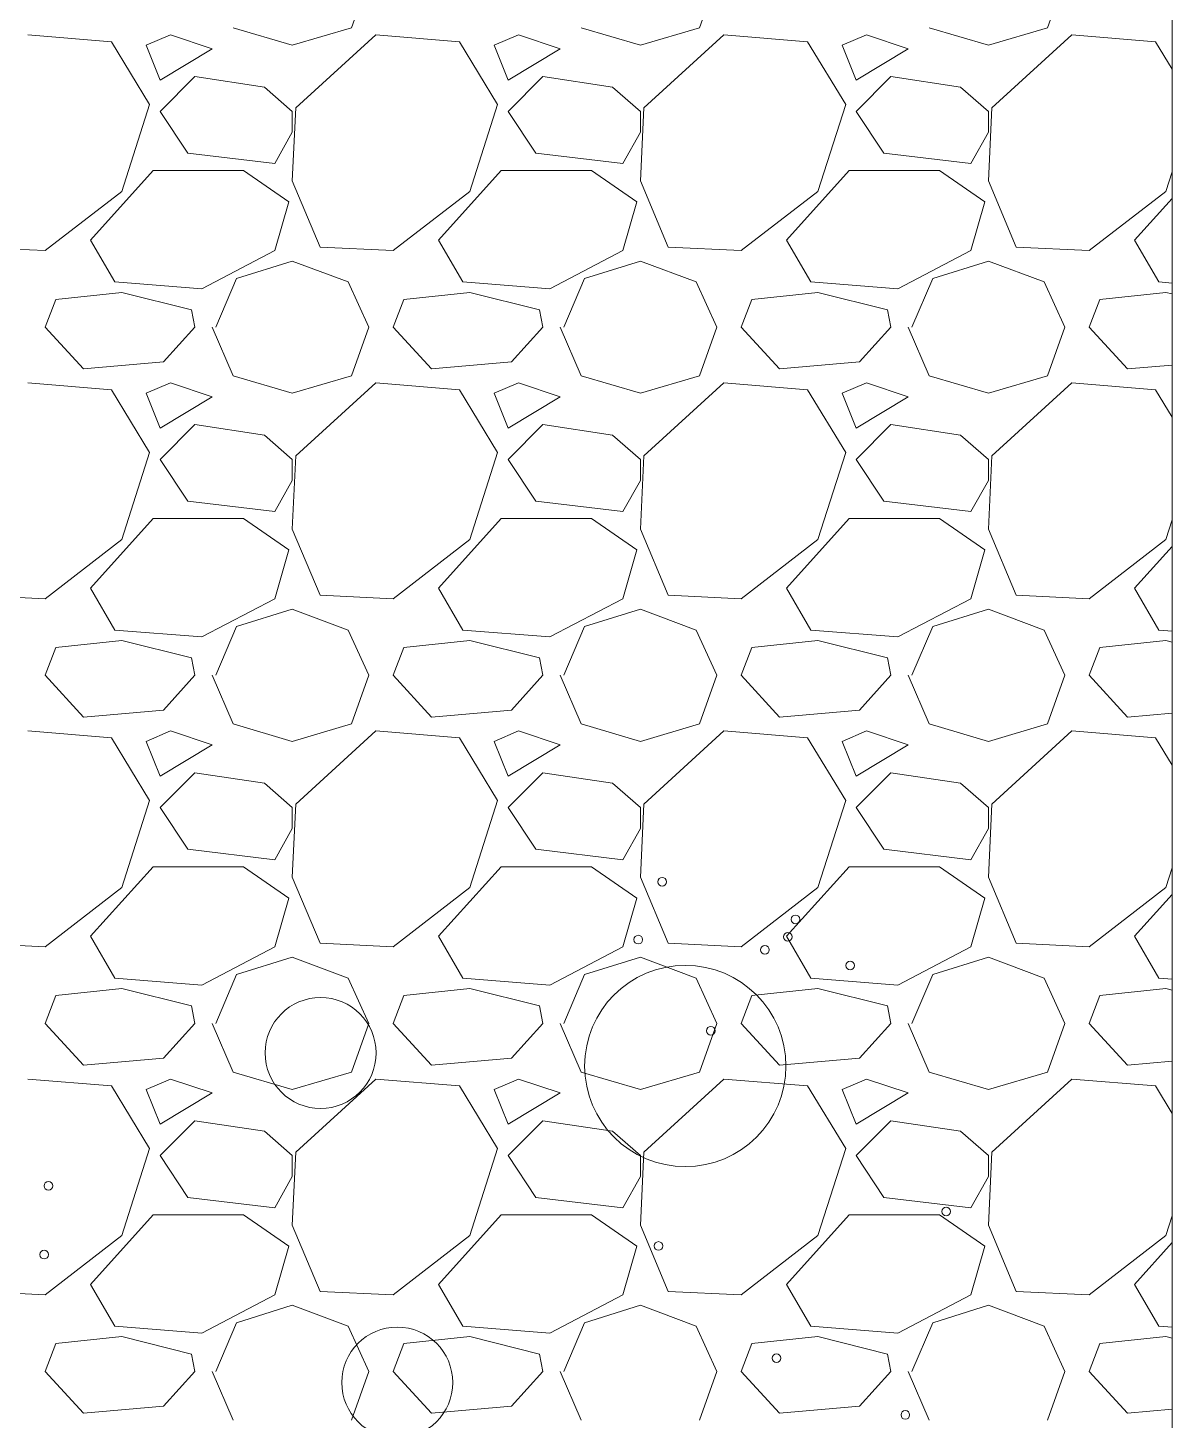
# Model space of a CAD drawing. Header units: millimetres. Extents: x 19901 to 59163, y 13732 to 30178.
# Drawn here: x 38024.1 to 38065.8, y 26975.6 to 27026.4 of the extents above; entities that cross this region are included whole.
import ezdxf

# ---------------------------------------------------------------- set-up
doc = ezdxf.new("R2010")
doc.units = ezdxf.units.MM
for name, color, linetype, lineweight in [('A-FURN', 8, 'Continuous', 13), ('Vegetazione', 53, 'Continuous', 9), ('Verde', 86, 'Continuous', 5), ('Wall', 255, 'Continuous', 20)]:
    doc.layers.add(name, color=color, linetype=linetype, lineweight=lineweight)

msp = doc.modelspace()

# ---------------------------------------------------------------- linework, layer by layer
at = {"layer": 'A-FURN', "linetype": 'Continuous'}
for p, q in [((38035.87, 27026.382), (38036.505, 27028.16)), ((38048.57, 27026.382), (38049.205, 27028.16)), ((38061.27, 27026.382), (38061.905, 27028.16)), ((38027.107, 27025.874), (38024.059, 27026.128)), ((38029.266, 27026.128), (38028.377, 27025.747)), ((38030.79, 27025.62), (38029.266, 27026.128)), ((38031.552, 27026.382), (38033.711, 27025.747)), ((38033.711, 27025.747), (38035.87, 27026.382)), ((38036.759, 27026.128), (38033.838, 27023.461)), ((38039.807, 27025.874), (38036.759, 27026.128)), ((38041.966, 27026.128), (38041.077, 27025.747)), ((38043.49, 27025.62), (38041.966, 27026.128)), ((38044.252, 27026.382), (38046.411, 27025.747)), ((38046.411, 27025.747), (38048.57, 27026.382)), ((38049.459, 27026.128), (38046.538, 27023.461)), ((38052.507, 27025.874), (38049.459, 27026.128)), ((38054.666, 27026.128), (38053.777, 27025.747)), ((38056.19, 27025.62), (38054.666, 27026.128)), ((38056.952, 27026.382), (38059.111, 27025.747)), ((38059.111, 27025.747), (38061.27, 27026.382)), ((38062.159, 27026.128), (38059.238, 27023.461)), ((38065.207, 27025.874), (38062.159, 27026.128)), ((38028.504, 27023.588), (38027.107, 27025.874)), ((38028.377, 27025.747), (38028.885, 27024.477)), ((38028.885, 27024.477), (38030.79, 27025.62)), ((38041.204, 27023.588), (38039.807, 27025.874)), ((38041.077, 27025.747), (38041.585, 27024.477)), ((38041.585, 27024.477), (38043.49, 27025.62)), ((38053.904, 27023.588), (38052.507, 27025.874)), ((38053.777, 27025.747), (38054.285, 27024.477)), ((38054.285, 27024.477), (38056.19, 27025.62)), ((38065.818, 27024.874), (38065.207, 27025.874)), ((38030.155, 27024.604), (38028.885, 27023.334)), ((38032.695, 27024.223), (38030.155, 27024.604)), ((38042.855, 27024.604), (38041.585, 27023.334)), ((38045.395, 27024.223), (38042.855, 27024.604)), ((38055.555, 27024.604), (38054.285, 27023.334)), ((38058.095, 27024.223), (38055.555, 27024.604)), ((38033.711, 27023.334), (38032.695, 27024.223)), ((38046.411, 27023.334), (38045.395, 27024.223)), ((38059.111, 27023.334), (38058.095, 27024.223)), ((38027.488, 27020.413), (38028.504, 27023.588)), ((38040.188, 27020.413), (38041.204, 27023.588)), ((38052.888, 27020.413), (38053.904, 27023.588)), ((38028.885, 27023.334), (38029.901, 27021.81)), ((38033.838, 27023.461), (38033.711, 27020.794)), ((38033.711, 27022.572), (38033.711, 27023.334)), ((38041.585, 27023.334), (38042.601, 27021.81)), ((38046.538, 27023.461), (38046.411, 27020.794)), ((38046.411, 27022.572), (38046.411, 27023.334)), ((38054.285, 27023.334), (38055.301, 27021.81)), ((38059.238, 27023.461), (38059.111, 27020.794)), ((38059.111, 27022.572), (38059.111, 27023.334)), ((38033.076, 27021.429), (38033.711, 27022.572)), ((38045.776, 27021.429), (38046.411, 27022.572)), ((38058.476, 27021.429), (38059.111, 27022.572)), ((38029.901, 27021.81), (38033.076, 27021.429)), ((38042.601, 27021.81), (38045.776, 27021.429)), ((38055.301, 27021.81), (38058.476, 27021.429)), ((38026.345, 27018.635), (38028.631, 27021.175)), ((38028.631, 27021.175), (38031.933, 27021.175)), ((38031.933, 27021.175), (38033.584, 27020.032)), ((38039.045, 27018.635), (38041.331, 27021.175)), ((38041.331, 27021.175), (38044.633, 27021.175)), ((38044.633, 27021.175), (38046.284, 27020.032)), ((38051.745, 27018.635), (38054.031, 27021.175)), ((38054.031, 27021.175), (38057.333, 27021.175)), ((38057.333, 27021.175), (38058.984, 27020.032)), ((38065.588, 27020.413), (38065.818, 27021.131)), ((38033.711, 27020.794), (38034.727, 27018.381)), ((38046.411, 27020.794), (38047.427, 27018.381)), ((38059.111, 27020.794), (38060.127, 27018.381)), ((38024.694, 27018.254), (38027.488, 27020.413)), ((38033.584, 27020.032), (38033.076, 27018.254)), ((38037.394, 27018.254), (38040.188, 27020.413)), ((38046.284, 27020.032), (38045.776, 27018.254)), ((38050.094, 27018.254), (38052.888, 27020.413)), ((38058.984, 27020.032), (38058.476, 27018.254)), ((38062.794, 27018.254), (38065.588, 27020.413)), ((38064.445, 27018.635), (38065.818, 27020.16)), ((38027.234, 27017.111), (38026.345, 27018.635)), ((38039.934, 27017.111), (38039.045, 27018.635)), ((38052.634, 27017.111), (38051.745, 27018.635)), ((38065.334, 27017.111), (38064.445, 27018.635)), ((38022.027, 27018.381), (38024.694, 27018.254)), ((38033.076, 27018.254), (38030.409, 27016.857)), ((38034.727, 27018.381), (38037.394, 27018.254)), ((38045.776, 27018.254), (38043.109, 27016.857)), ((38047.427, 27018.381), (38050.094, 27018.254)), ((38058.476, 27018.254), (38055.809, 27016.857)), ((38060.127, 27018.381), (38062.794, 27018.254)), ((38031.679, 27017.238), (38033.711, 27017.873)), ((38033.711, 27017.873), (38035.743, 27017.111)), ((38044.379, 27017.238), (38046.411, 27017.873)), ((38046.411, 27017.873), (38048.443, 27017.111)), ((38057.079, 27017.238), (38059.111, 27017.873)), ((38059.111, 27017.873), (38061.143, 27017.111)), ((38030.409, 27016.857), (38027.234, 27017.111)), ((38030.917, 27015.46), (38031.679, 27017.238)), ((38035.743, 27017.111), (38036.505, 27015.46)), ((38043.109, 27016.857), (38039.934, 27017.111)), ((38043.617, 27015.46), (38044.379, 27017.238)), ((38048.443, 27017.111), (38049.205, 27015.46)), ((38055.809, 27016.857), (38052.634, 27017.111)), ((38056.317, 27015.46), (38057.079, 27017.238)), ((38061.143, 27017.111), (38061.905, 27015.46)), ((38065.818, 27017.072), (38065.334, 27017.111)), ((38024.694, 27015.46), (38025.075, 27016.476)), ((38027.488, 27016.73), (38025.075, 27016.476)), ((38030.028, 27016.095), (38027.488, 27016.73)), ((38037.394, 27015.46), (38037.775, 27016.476)), ((38040.188, 27016.73), (38037.775, 27016.476)), ((38042.728, 27016.095), (38040.188, 27016.73)), ((38050.094, 27015.46), (38050.475, 27016.476)), ((38052.888, 27016.73), (38050.475, 27016.476)), ((38055.428, 27016.095), (38052.888, 27016.73)), ((38062.794, 27015.46), (38063.175, 27016.476)), ((38065.588, 27016.73), (38063.175, 27016.476)), ((38065.818, 27016.672), (38065.588, 27016.73)), ((38030.155, 27015.46), (38030.028, 27016.095)), ((38042.855, 27015.46), (38042.728, 27016.095)), ((38055.555, 27015.46), (38055.428, 27016.095)), ((38026.091, 27013.936), (38024.694, 27015.46)), ((38030.155, 27015.46), (38029.012, 27014.19)), ((38030.79, 27015.46), (38031.552, 27013.682)), ((38035.87, 27013.682), (38036.505, 27015.46)), ((38038.791, 27013.936), (38037.394, 27015.46)), ((38042.855, 27015.46), (38041.712, 27014.19)), ((38043.49, 27015.46), (38044.252, 27013.682)), ((38048.57, 27013.682), (38049.205, 27015.46)), ((38051.491, 27013.936), (38050.094, 27015.46)), ((38055.555, 27015.46), (38054.412, 27014.19)), ((38056.19, 27015.46), (38056.952, 27013.682)), ((38061.27, 27013.682), (38061.905, 27015.46)), ((38064.191, 27013.936), (38062.794, 27015.46)), ((38029.012, 27014.19), (38026.091, 27013.936)), ((38041.712, 27014.19), (38038.791, 27013.936)), ((38054.412, 27014.19), (38051.491, 27013.936)), ((38065.818, 27014.077), (38064.191, 27013.936)), ((38027.107, 27013.174), (38024.059, 27013.428)), ((38029.266, 27013.428), (38028.377, 27013.047)), ((38030.79, 27012.92), (38029.266, 27013.428)), ((38031.552, 27013.682), (38033.711, 27013.047)), ((38033.711, 27013.047), (38035.87, 27013.682)), ((38036.759, 27013.428), (38033.838, 27010.761)), ((38039.807, 27013.174), (38036.759, 27013.428)), ((38041.966, 27013.428), (38041.077, 27013.047)), ((38043.49, 27012.92), (38041.966, 27013.428)), ((38044.252, 27013.682), (38046.411, 27013.047)), ((38046.411, 27013.047), (38048.57, 27013.682)), ((38049.459, 27013.428), (38046.538, 27010.761)), ((38052.507, 27013.174), (38049.459, 27013.428)), ((38054.666, 27013.428), (38053.777, 27013.047)), ((38056.19, 27012.92), (38054.666, 27013.428)), ((38056.952, 27013.682), (38059.111, 27013.047)), ((38059.111, 27013.047), (38061.27, 27013.682)), ((38062.159, 27013.428), (38059.238, 27010.761)), ((38065.207, 27013.174), (38062.159, 27013.428)), ((38028.504, 27010.888), (38027.107, 27013.174)), ((38028.377, 27013.047), (38028.885, 27011.777)), ((38028.885, 27011.777), (38030.79, 27012.92)), ((38041.204, 27010.888), (38039.807, 27013.174)), ((38041.077, 27013.047), (38041.585, 27011.777)), ((38041.585, 27011.777), (38043.49, 27012.92)), ((38053.904, 27010.888), (38052.507, 27013.174)), ((38053.777, 27013.047), (38054.285, 27011.777)), ((38054.285, 27011.777), (38056.19, 27012.92)), ((38065.818, 27012.174), (38065.207, 27013.174)), ((38030.155, 27011.904), (38028.885, 27010.634)), ((38032.695, 27011.523), (38030.155, 27011.904)), ((38042.855, 27011.904), (38041.585, 27010.634)), ((38045.395, 27011.523), (38042.855, 27011.904)), ((38055.555, 27011.904), (38054.285, 27010.634)), ((38058.095, 27011.523), (38055.555, 27011.904)), ((38033.711, 27010.634), (38032.695, 27011.523)), ((38046.411, 27010.634), (38045.395, 27011.523)), ((38059.111, 27010.634), (38058.095, 27011.523)), ((38027.488, 27007.713), (38028.504, 27010.888)), ((38040.188, 27007.713), (38041.204, 27010.888)), ((38052.888, 27007.713), (38053.904, 27010.888)), ((38028.885, 27010.634), (38029.901, 27009.11)), ((38033.838, 27010.761), (38033.711, 27008.094)), ((38033.711, 27009.872), (38033.711, 27010.634)), ((38041.585, 27010.634), (38042.601, 27009.11)), ((38046.538, 27010.761), (38046.411, 27008.094)), ((38046.411, 27009.872), (38046.411, 27010.634)), ((38054.285, 27010.634), (38055.301, 27009.11)), ((38059.238, 27010.761), (38059.111, 27008.094)), ((38059.111, 27009.872), (38059.111, 27010.634)), ((38033.076, 27008.729), (38033.711, 27009.872)), ((38045.776, 27008.729), (38046.411, 27009.872)), ((38058.476, 27008.729), (38059.111, 27009.872)), ((38029.901, 27009.11), (38033.076, 27008.729)), ((38042.601, 27009.11), (38045.776, 27008.729)), ((38055.301, 27009.11), (38058.476, 27008.729)), ((38026.345, 27005.935), (38028.631, 27008.475)), ((38028.631, 27008.475), (38031.933, 27008.475)), ((38031.933, 27008.475), (38033.584, 27007.332)), ((38039.045, 27005.935), (38041.331, 27008.475)), ((38041.331, 27008.475), (38044.633, 27008.475)), ((38044.633, 27008.475), (38046.284, 27007.332)), ((38051.745, 27005.935), (38054.031, 27008.475)), ((38054.031, 27008.475), (38057.333, 27008.475)), ((38057.333, 27008.475), (38058.984, 27007.332)), ((38065.588, 27007.713), (38065.818, 27008.431)), ((38033.711, 27008.094), (38034.727, 27005.681)), ((38046.411, 27008.094), (38047.427, 27005.681)), ((38059.111, 27008.094), (38060.127, 27005.681)), ((38024.694, 27005.554), (38027.488, 27007.713)), ((38033.584, 27007.332), (38033.076, 27005.554)), ((38037.394, 27005.554), (38040.188, 27007.713)), ((38046.284, 27007.332), (38045.776, 27005.554)), ((38050.094, 27005.554), (38052.888, 27007.713)), ((38058.984, 27007.332), (38058.476, 27005.554)), ((38062.794, 27005.554), (38065.588, 27007.713)), ((38064.445, 27005.935), (38065.818, 27007.46)), ((38027.234, 27004.411), (38026.345, 27005.935)), ((38039.934, 27004.411), (38039.045, 27005.935)), ((38052.634, 27004.411), (38051.745, 27005.935)), ((38065.334, 27004.411), (38064.445, 27005.935)), ((38022.027, 27005.681), (38024.694, 27005.554)), ((38033.076, 27005.554), (38030.409, 27004.157)), ((38034.727, 27005.681), (38037.394, 27005.554)), ((38045.776, 27005.554), (38043.109, 27004.157)), ((38047.427, 27005.681), (38050.094, 27005.554)), ((38058.476, 27005.554), (38055.809, 27004.157)), ((38060.127, 27005.681), (38062.794, 27005.554)), ((38031.679, 27004.538), (38033.711, 27005.173)), ((38033.711, 27005.173), (38035.743, 27004.411)), ((38044.379, 27004.538), (38046.411, 27005.173)), ((38046.411, 27005.173), (38048.443, 27004.411)), ((38057.079, 27004.538), (38059.111, 27005.173)), ((38059.111, 27005.173), (38061.143, 27004.411)), ((38030.409, 27004.157), (38027.234, 27004.411)), ((38030.917, 27002.76), (38031.679, 27004.538)), ((38035.743, 27004.411), (38036.505, 27002.76)), ((38043.109, 27004.157), (38039.934, 27004.411)), ((38043.617, 27002.76), (38044.379, 27004.538)), ((38048.443, 27004.411), (38049.205, 27002.76)), ((38055.809, 27004.157), (38052.634, 27004.411)), ((38056.317, 27002.76), (38057.079, 27004.538)), ((38061.143, 27004.411), (38061.905, 27002.76)), ((38065.818, 27004.372), (38065.334, 27004.411)), ((38024.694, 27002.76), (38025.075, 27003.776)), ((38027.488, 27004.03), (38025.075, 27003.776)), ((38030.028, 27003.395), (38027.488, 27004.03)), ((38037.394, 27002.76), (38037.775, 27003.776)), ((38040.188, 27004.03), (38037.775, 27003.776)), ((38042.728, 27003.395), (38040.188, 27004.03)), ((38050.094, 27002.76), (38050.475, 27003.776)), ((38052.888, 27004.03), (38050.475, 27003.776)), ((38055.428, 27003.395), (38052.888, 27004.03)), ((38062.794, 27002.76), (38063.175, 27003.776)), ((38065.588, 27004.03), (38063.175, 27003.776)), ((38065.818, 27003.972), (38065.588, 27004.03)), ((38030.155, 27002.76), (38030.028, 27003.395)), ((38042.855, 27002.76), (38042.728, 27003.395)), ((38055.555, 27002.76), (38055.428, 27003.395)), ((38026.091, 27001.236), (38024.694, 27002.76)), ((38030.155, 27002.76), (38029.012, 27001.49)), ((38030.79, 27002.76), (38031.552, 27000.982)), ((38035.87, 27000.982), (38036.505, 27002.76)), ((38038.791, 27001.236), (38037.394, 27002.76)), ((38042.855, 27002.76), (38041.712, 27001.49)), ((38043.49, 27002.76), (38044.252, 27000.982)), ((38048.57, 27000.982), (38049.205, 27002.76)), ((38051.491, 27001.236), (38050.094, 27002.76)), ((38055.555, 27002.76), (38054.412, 27001.49)), ((38056.19, 27002.76), (38056.952, 27000.982)), ((38061.27, 27000.982), (38061.905, 27002.76)), ((38064.191, 27001.236), (38062.794, 27002.76)), ((38029.012, 27001.49), (38026.091, 27001.236)), ((38041.712, 27001.49), (38038.791, 27001.236)), ((38054.412, 27001.49), (38051.491, 27001.236)), ((38065.818, 27001.377), (38064.191, 27001.236)), ((38027.107, 27000.474), (38024.059, 27000.728)), ((38029.266, 27000.728), (38028.377, 27000.347)), ((38030.79, 27000.22), (38029.266, 27000.728)), ((38031.552, 27000.982), (38033.711, 27000.347)), ((38033.711, 27000.347), (38035.87, 27000.982)), ((38036.759, 27000.728), (38033.838, 26998.061)), ((38039.807, 27000.474), (38036.759, 27000.728)), ((38041.966, 27000.728), (38041.077, 27000.347)), ((38043.49, 27000.22), (38041.966, 27000.728)), ((38044.252, 27000.982), (38046.411, 27000.347)), ((38046.411, 27000.347), (38048.57, 27000.982)), ((38049.459, 27000.728), (38046.538, 26998.061)), ((38052.507, 27000.474), (38049.459, 27000.728)), ((38054.666, 27000.728), (38053.777, 27000.347)), ((38056.19, 27000.22), (38054.666, 27000.728)), ((38056.952, 27000.982), (38059.111, 27000.347)), ((38059.111, 27000.347), (38061.27, 27000.982)), ((38062.159, 27000.728), (38059.238, 26998.061)), ((38065.207, 27000.474), (38062.159, 27000.728)), ((38028.504, 26998.188), (38027.107, 27000.474)), ((38028.377, 27000.347), (38028.885, 26999.077)), ((38028.885, 26999.077), (38030.79, 27000.22)), ((38041.204, 26998.188), (38039.807, 27000.474)), ((38041.077, 27000.347), (38041.585, 26999.077)), ((38041.585, 26999.077), (38043.49, 27000.22)), ((38053.904, 26998.188), (38052.507, 27000.474)), ((38053.777, 27000.347), (38054.285, 26999.077)), ((38054.285, 26999.077), (38056.19, 27000.22)), ((38065.818, 26999.474), (38065.207, 27000.474)), ((38030.155, 26999.204), (38028.885, 26997.934)), ((38032.695, 26998.823), (38030.155, 26999.204)), ((38042.855, 26999.204), (38041.585, 26997.934)), ((38045.395, 26998.823), (38042.855, 26999.204)), ((38055.555, 26999.204), (38054.285, 26997.934)), ((38058.095, 26998.823), (38055.555, 26999.204)), ((38033.711, 26997.934), (38032.695, 26998.823)), ((38046.411, 26997.934), (38045.395, 26998.823)), ((38059.111, 26997.934), (38058.095, 26998.823)), ((38027.488, 26995.013), (38028.504, 26998.188)), ((38040.188, 26995.013), (38041.204, 26998.188)), ((38052.888, 26995.013), (38053.904, 26998.188)), ((38028.885, 26997.934), (38029.901, 26996.41)), ((38033.838, 26998.061), (38033.711, 26995.394)), ((38033.711, 26997.172), (38033.711, 26997.934)), ((38041.585, 26997.934), (38042.601, 26996.41)), ((38046.538, 26998.061), (38046.411, 26995.394)), ((38046.411, 26997.172), (38046.411, 26997.934)), ((38054.285, 26997.934), (38055.301, 26996.41)), ((38059.238, 26998.061), (38059.111, 26995.394)), ((38059.111, 26997.172), (38059.111, 26997.934)), ((38033.076, 26996.029), (38033.711, 26997.172)), ((38045.776, 26996.029), (38046.411, 26997.172)), ((38058.476, 26996.029), (38059.111, 26997.172)), ((38029.901, 26996.41), (38033.076, 26996.029)), ((38042.601, 26996.41), (38045.776, 26996.029)), ((38055.301, 26996.41), (38058.476, 26996.029)), ((38026.345, 26993.235), (38028.631, 26995.775)), ((38028.631, 26995.775), (38031.933, 26995.775)), ((38031.933, 26995.775), (38033.584, 26994.632)), ((38039.045, 26993.235), (38041.331, 26995.775)), ((38041.331, 26995.775), (38044.633, 26995.775)), ((38044.633, 26995.775), (38046.284, 26994.632)), ((38051.745, 26993.235), (38054.031, 26995.775)), ((38054.031, 26995.775), (38057.333, 26995.775)), ((38057.333, 26995.775), (38058.984, 26994.632)), ((38065.588, 26995.013), (38065.818, 26995.731)), ((38033.711, 26995.394), (38034.727, 26992.981)), ((38046.411, 26995.394), (38047.427, 26992.981)), ((38059.111, 26995.394), (38060.127, 26992.981)), ((38024.694, 26992.854), (38027.488, 26995.013)), ((38033.584, 26994.632), (38033.076, 26992.854)), ((38037.394, 26992.854), (38040.188, 26995.013)), ((38046.284, 26994.632), (38045.776, 26992.854)), ((38050.094, 26992.854), (38052.888, 26995.013)), ((38058.984, 26994.632), (38058.476, 26992.854)), ((38062.794, 26992.854), (38065.588, 26995.013)), ((38064.445, 26993.235), (38065.818, 26994.76)), ((38027.234, 26991.711), (38026.345, 26993.235)), ((38039.934, 26991.711), (38039.045, 26993.235)), ((38052.634, 26991.711), (38051.745, 26993.235)), ((38065.334, 26991.711), (38064.445, 26993.235)), ((38022.027, 26992.981), (38024.694, 26992.854)), ((38033.076, 26992.854), (38030.409, 26991.457)), ((38034.727, 26992.981), (38037.394, 26992.854)), ((38045.776, 26992.854), (38043.109, 26991.457)), ((38047.427, 26992.981), (38050.094, 26992.854)), ((38058.476, 26992.854), (38055.809, 26991.457)), ((38060.127, 26992.981), (38062.794, 26992.854)), ((38031.679, 26991.838), (38033.711, 26992.473)), ((38033.711, 26992.473), (38035.743, 26991.711)), ((38044.379, 26991.838), (38046.411, 26992.473)), ((38046.411, 26992.473), (38048.443, 26991.711)), ((38057.079, 26991.838), (38059.111, 26992.473)), ((38059.111, 26992.473), (38061.143, 26991.711)), ((38030.409, 26991.457), (38027.234, 26991.711)), ((38030.917, 26990.06), (38031.679, 26991.838)), ((38035.743, 26991.711), (38036.505, 26990.06)), ((38043.109, 26991.457), (38039.934, 26991.711)), ((38043.617, 26990.06), (38044.379, 26991.838)), ((38048.443, 26991.711), (38049.205, 26990.06)), ((38055.809, 26991.457), (38052.634, 26991.711)), ((38056.317, 26990.06), (38057.079, 26991.838)), ((38061.143, 26991.711), (38061.905, 26990.06)), ((38065.818, 26991.672), (38065.334, 26991.711)), ((38024.694, 26990.06), (38025.075, 26991.076)), ((38027.488, 26991.33), (38025.075, 26991.076)), ((38030.028, 26990.695), (38027.488, 26991.33)), ((38037.394, 26990.06), (38037.775, 26991.076)), ((38040.188, 26991.33), (38037.775, 26991.076)), ((38042.728, 26990.695), (38040.188, 26991.33)), ((38050.094, 26990.06), (38050.475, 26991.076)), ((38052.888, 26991.33), (38050.475, 26991.076)), ((38055.428, 26990.695), (38052.888, 26991.33)), ((38062.794, 26990.06), (38063.175, 26991.076)), ((38065.588, 26991.33), (38063.175, 26991.076)), ((38065.818, 26991.272), (38065.588, 26991.33)), ((38030.155, 26990.06), (38030.028, 26990.695)), ((38042.855, 26990.06), (38042.728, 26990.695)), ((38055.555, 26990.06), (38055.428, 26990.695)), ((38026.091, 26988.536), (38024.694, 26990.06)), ((38030.155, 26990.06), (38029.012, 26988.79)), ((38030.79, 26990.06), (38031.552, 26988.282)), ((38035.87, 26988.282), (38036.505, 26990.06)), ((38038.791, 26988.536), (38037.394, 26990.06)), ((38042.855, 26990.06), (38041.712, 26988.79)), ((38043.49, 26990.06), (38044.252, 26988.282)), ((38048.57, 26988.282), (38049.205, 26990.06)), ((38051.491, 26988.536), (38050.094, 26990.06)), ((38055.555, 26990.06), (38054.412, 26988.79)), ((38056.19, 26990.06), (38056.952, 26988.282)), ((38061.27, 26988.282), (38061.905, 26990.06)), ((38064.191, 26988.536), (38062.794, 26990.06)), ((38029.012, 26988.79), (38026.091, 26988.536)), ((38041.712, 26988.79), (38038.791, 26988.536)), ((38054.412, 26988.79), (38051.491, 26988.536)), ((38065.818, 26988.677), (38064.191, 26988.536)), ((38027.107, 26987.774), (38024.059, 26988.028)), ((38029.266, 26988.028), (38028.377, 26987.647)), ((38030.79, 26987.52), (38029.266, 26988.028)), ((38031.552, 26988.282), (38033.711, 26987.647)), ((38033.711, 26987.647), (38035.87, 26988.282)), ((38036.759, 26988.028), (38033.838, 26985.361)), ((38039.807, 26987.774), (38036.759, 26988.028)), ((38041.966, 26988.028), (38041.077, 26987.647)), ((38043.49, 26987.52), (38041.966, 26988.028)), ((38044.252, 26988.282), (38046.411, 26987.647)), ((38046.411, 26987.647), (38048.57, 26988.282)), ((38049.459, 26988.028), (38046.538, 26985.361)), ((38052.507, 26987.774), (38049.459, 26988.028)), ((38054.666, 26988.028), (38053.777, 26987.647)), ((38056.19, 26987.52), (38054.666, 26988.028)), ((38056.952, 26988.282), (38059.111, 26987.647)), ((38059.111, 26987.647), (38061.27, 26988.282)), ((38062.159, 26988.028), (38059.238, 26985.361)), ((38065.207, 26987.774), (38062.159, 26988.028)), ((38028.504, 26985.488), (38027.107, 26987.774)), ((38028.377, 26987.647), (38028.885, 26986.377)), ((38028.885, 26986.377), (38030.79, 26987.52)), ((38041.204, 26985.488), (38039.807, 26987.774)), ((38041.077, 26987.647), (38041.585, 26986.377)), ((38041.585, 26986.377), (38043.49, 26987.52)), ((38053.904, 26985.488), (38052.507, 26987.774)), ((38053.777, 26987.647), (38054.285, 26986.377)), ((38054.285, 26986.377), (38056.19, 26987.52)), ((38065.818, 26986.774), (38065.207, 26987.774)), ((38030.155, 26986.504), (38028.885, 26985.234)), ((38032.695, 26986.123), (38030.155, 26986.504)), ((38042.855, 26986.504), (38041.585, 26985.234)), ((38045.395, 26986.123), (38042.855, 26986.504)), ((38055.555, 26986.504), (38054.285, 26985.234)), ((38058.095, 26986.123), (38055.555, 26986.504)), ((38033.711, 26985.234), (38032.695, 26986.123)), ((38046.411, 26985.234), (38045.395, 26986.123)), ((38059.111, 26985.234), (38058.095, 26986.123)), ((38027.488, 26982.313), (38028.504, 26985.488)), ((38040.188, 26982.313), (38041.204, 26985.488)), ((38052.888, 26982.313), (38053.904, 26985.488)), ((38028.885, 26985.234), (38029.901, 26983.71)), ((38033.838, 26985.361), (38033.711, 26982.694)), ((38033.711, 26984.472), (38033.711, 26985.234)), ((38041.585, 26985.234), (38042.601, 26983.71)), ((38046.538, 26985.361), (38046.411, 26982.694)), ((38046.411, 26984.472), (38046.411, 26985.234)), ((38054.285, 26985.234), (38055.301, 26983.71)), ((38059.238, 26985.361), (38059.111, 26982.694)), ((38059.111, 26984.472), (38059.111, 26985.234)), ((38033.076, 26983.329), (38033.711, 26984.472)), ((38045.776, 26983.329), (38046.411, 26984.472)), ((38058.476, 26983.329), (38059.111, 26984.472)), ((38029.901, 26983.71), (38033.076, 26983.329)), ((38042.601, 26983.71), (38045.776, 26983.329)), ((38055.301, 26983.71), (38058.476, 26983.329)), ((38026.345, 26980.535), (38028.631, 26983.075)), ((38028.631, 26983.075), (38031.933, 26983.075)), ((38031.933, 26983.075), (38033.584, 26981.932)), ((38039.045, 26980.535), (38041.331, 26983.075)), ((38041.331, 26983.075), (38044.633, 26983.075)), ((38044.633, 26983.075), (38046.284, 26981.932)), ((38051.745, 26980.535), (38054.031, 26983.075)), ((38054.031, 26983.075), (38057.333, 26983.075)), ((38057.333, 26983.075), (38058.984, 26981.932)), ((38065.588, 26982.313), (38065.818, 26983.031)), ((38033.711, 26982.694), (38034.727, 26980.281)), ((38046.411, 26982.694), (38047.427, 26980.281)), ((38059.111, 26982.694), (38060.127, 26980.281)), ((38024.694, 26980.154), (38027.488, 26982.313)), ((38033.584, 26981.932), (38033.076, 26980.154)), ((38037.394, 26980.154), (38040.188, 26982.313)), ((38046.284, 26981.932), (38045.776, 26980.154)), ((38050.094, 26980.154), (38052.888, 26982.313)), ((38058.984, 26981.932), (38058.476, 26980.154)), ((38062.794, 26980.154), (38065.588, 26982.313)), ((38064.445, 26980.535), (38065.818, 26982.06)), ((38027.234, 26979.011), (38026.345, 26980.535)), ((38039.934, 26979.011), (38039.045, 26980.535)), ((38052.634, 26979.011), (38051.745, 26980.535)), ((38065.334, 26979.011), (38064.445, 26980.535)), ((38022.027, 26980.281), (38024.694, 26980.154)), ((38033.076, 26980.154), (38030.409, 26978.757)), ((38034.727, 26980.281), (38037.394, 26980.154)), ((38045.776, 26980.154), (38043.109, 26978.757)), ((38047.427, 26980.281), (38050.094, 26980.154)), ((38058.476, 26980.154), (38055.809, 26978.757)), ((38060.127, 26980.281), (38062.794, 26980.154)), ((38031.679, 26979.138), (38033.711, 26979.773)), ((38033.711, 26979.773), (38035.743, 26979.011)), ((38044.379, 26979.138), (38046.411, 26979.773)), ((38046.411, 26979.773), (38048.443, 26979.011)), ((38057.079, 26979.138), (38059.111, 26979.773)), ((38059.111, 26979.773), (38061.143, 26979.011)), ((38030.409, 26978.757), (38027.234, 26979.011)), ((38030.917, 26977.36), (38031.679, 26979.138)), ((38035.743, 26979.011), (38036.505, 26977.36)), ((38043.109, 26978.757), (38039.934, 26979.011)), ((38043.617, 26977.36), (38044.379, 26979.138)), ((38048.443, 26979.011), (38049.205, 26977.36)), ((38055.809, 26978.757), (38052.634, 26979.011)), ((38056.317, 26977.36), (38057.079, 26979.138)), ((38061.143, 26979.011), (38061.905, 26977.36)), ((38065.818, 26978.972), (38065.334, 26979.011)), ((38024.694, 26977.36), (38025.075, 26978.376)), ((38027.488, 26978.63), (38025.075, 26978.376)), ((38030.028, 26977.995), (38027.488, 26978.63)), ((38037.394, 26977.36), (38037.775, 26978.376)), ((38040.188, 26978.63), (38037.775, 26978.376)), ((38042.728, 26977.995), (38040.188, 26978.63)), ((38050.094, 26977.36), (38050.475, 26978.376)), ((38052.888, 26978.63), (38050.475, 26978.376)), ((38055.428, 26977.995), (38052.888, 26978.63)), ((38062.794, 26977.36), (38063.175, 26978.376)), ((38065.588, 26978.63), (38063.175, 26978.376)), ((38065.818, 26978.572), (38065.588, 26978.63)), ((38030.155, 26977.36), (38030.028, 26977.995)), ((38042.855, 26977.36), (38042.728, 26977.995)), ((38055.555, 26977.36), (38055.428, 26977.995)), ((38026.091, 26975.836), (38024.694, 26977.36)), ((38030.155, 26977.36), (38029.012, 26976.09)), ((38030.79, 26977.36), (38031.552, 26975.582)), ((38035.87, 26975.582), (38036.505, 26977.36)), ((38038.791, 26975.836), (38037.394, 26977.36)), ((38042.855, 26977.36), (38041.712, 26976.09)), ((38043.49, 26977.36), (38044.252, 26975.582)), ((38048.57, 26975.582), (38049.205, 26977.36)), ((38051.491, 26975.836), (38050.094, 26977.36)), ((38055.555, 26977.36), (38054.412, 26976.09)), ((38056.19, 26977.36), (38056.952, 26975.582)), ((38061.27, 26975.582), (38061.905, 26977.36)), ((38064.191, 26975.836), (38062.794, 26977.36)), ((38029.012, 26976.09), (38026.091, 26975.836)), ((38041.712, 26976.09), (38038.791, 26975.836)), ((38054.412, 26976.09), (38051.491, 26975.836)), ((38065.818, 26975.977), (38064.191, 26975.836))]:
    msp.add_line(p, q, dxfattribs=at)
at = {"layer": 'Vegetazione'}
for centre, radius in [((38048.051, 26988.503), 3.672), ((38034.742, 26988.978), 2.024), ((38037.54, 26976.954), 2.024)]:
    msp.add_circle(centre, radius, dxfattribs=at)
at = {"layer": 'Verde'}
for centre in [(38047.208, 26995.227), (38052.074, 26993.854), (38046.337, 26993.113), (38051.796, 26993.215), (38050.958, 26992.739), (38054.071, 26992.167), (38048.981, 26989.791), (38024.808, 26984.129), (38057.572, 26983.192), (38047.071, 26981.936), (38024.657, 26981.62), (38051.382, 26977.844), (38056.081, 26975.771)]:
    msp.add_circle(centre, 0.158, dxfattribs=at)
at = {"layer": 'Wall'}
msp.add_line((38065.818, 26856.174), (38065.818, 27266.174), dxfattribs=at)

doc.saveas('drawing.dxf')
